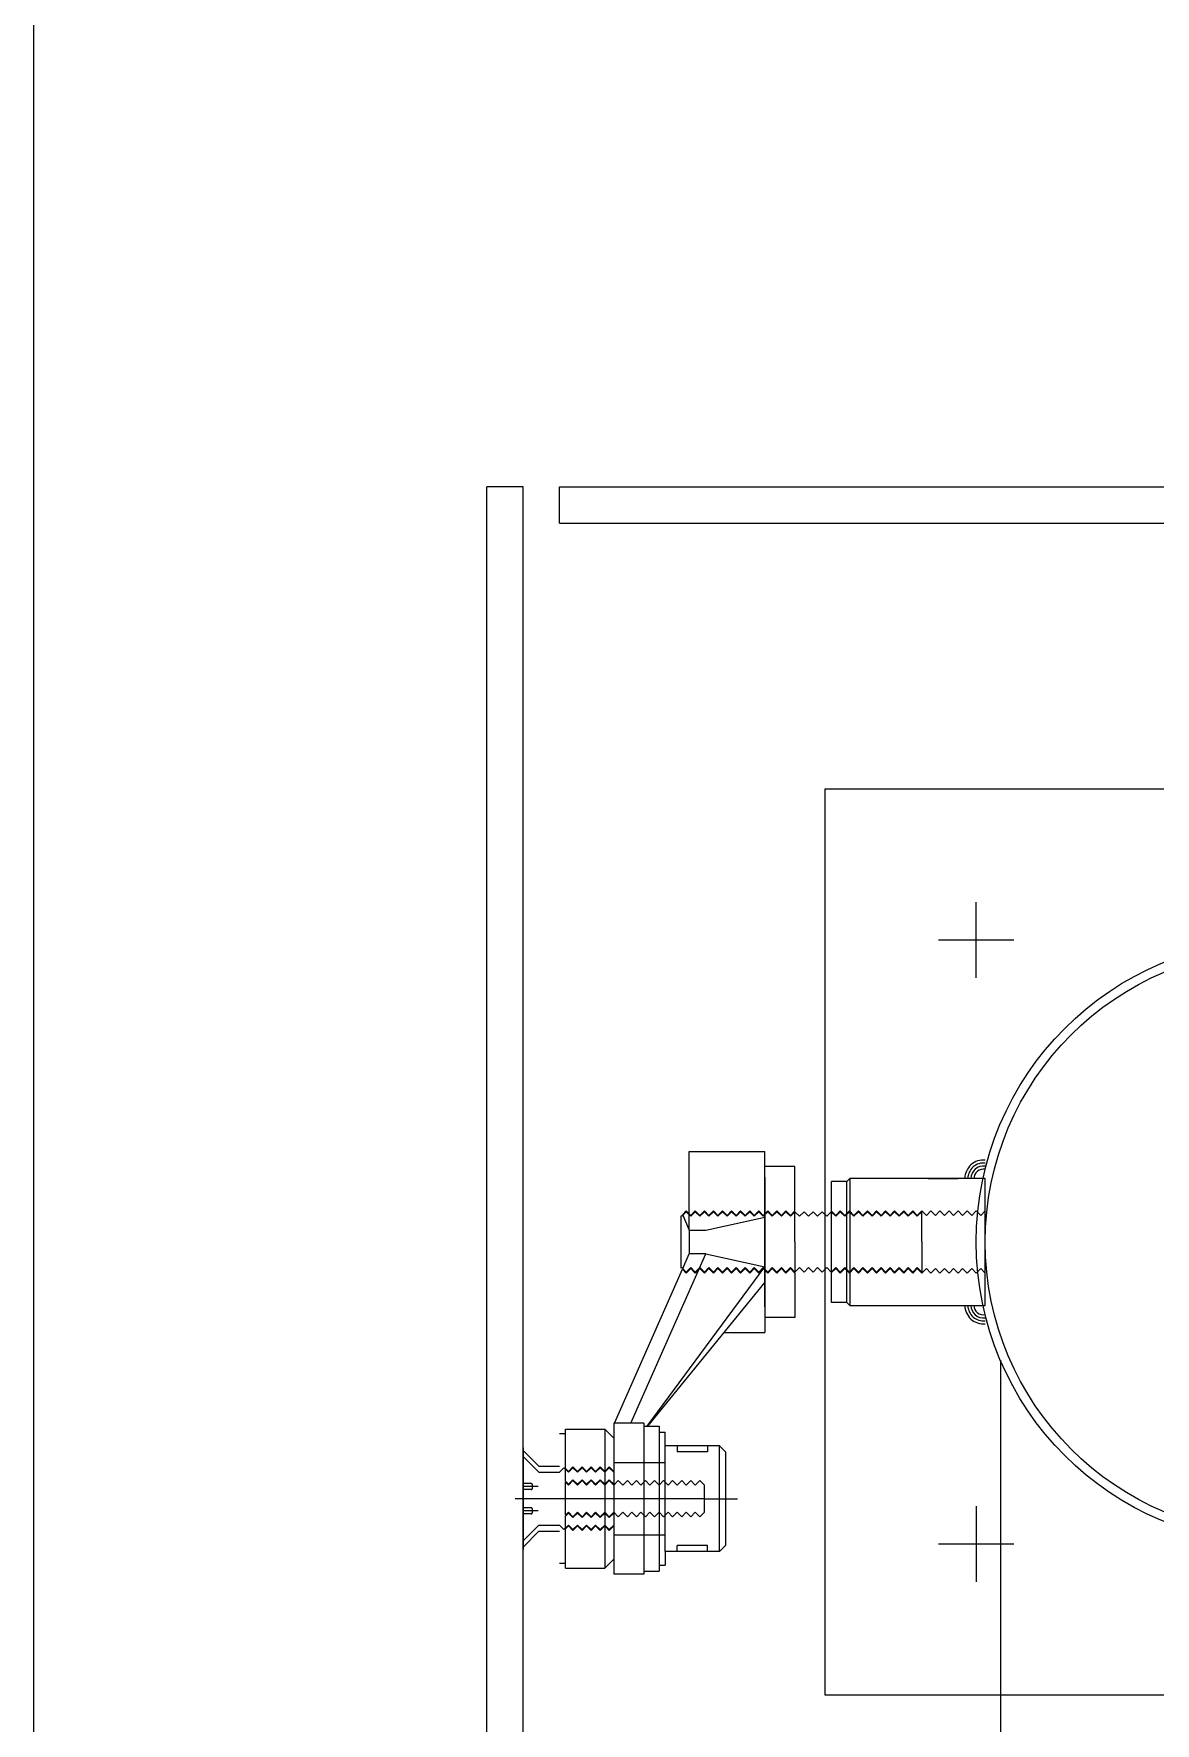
# Model space of a CAD drawing. Header units: millimetres. Extents: x -7614 to 421357, y 85218 to 341757.
# Drawn here: x 307970 to 308342, y 215657 to 216217 of the extents above; entities that cross this region are included whole.
import ezdxf

# ---------------------------------------------------------------- set-up
doc = ezdxf.new("R2010")
doc.units = ezdxf.units.MM
doc.header["$LTSCALE"] = 600
doc.header["$MEASUREMENT"] = 0
doc.linetypes.add('CENTER1', pattern=[8, 6, -1, 0, -1])
doc.linetypes.add('DASH_2', pattern=[34, 30, -1.5, 1, -1.5])
doc.layers.add('e-plan', color=9, linetype='CONTINUOUS')

msp = doc.modelspace()

# ---------------------------------------------------------------- linework, layer by layer
at = {"layer": 'e-plan'}
for p, q in [((307970.36, 213486.72), (307970.35, 218476.72)), ((308120.35, 214477.71), (308120.35, 216066.71)), ((308132.35, 216066.71), (308120.35, 216066.71)), ((308132.35, 214477.71), (308132.35, 216066.71)), ((308144.35, 216066.71), (309358.35, 216066.71)), ((308144.35, 216054.71), (308144.35, 216066.71)), ((308144.35, 216054.71), (308144.35, 216066.71)), ((308144.35, 216054.71), (309358.35, 216054.71)), ((308232.35, 215666.71), (308232.35, 215966.71)), ((308232.35, 215966.71), (308532.35, 215966.71)), ((308282.35, 215904.21), (308282.35, 215929.21)), ((308269.85, 215916.71), (308294.85, 215916.71)), ((308285.35, 215795.71), (308285.35, 215837.71)), ((308290.36, 215777.52), (308290.36, 213426.72)), ((308282.35, 215729.21), (308282.35, 215704.21)), ((308269.85, 215716.71), (308294.85, 215716.71)), ((308532.35, 215666.71), (308232.35, 215666.71))]:
    msp.add_line(p, q, dxfattribs=at)
at = {"layer": 'e-plan', "linetype": 'Continuous'}
for p, q in [((308187.35, 215820.63), (308187.35, 215846.71)), ((308187.35, 215846.71), (308212.35, 215846.71)), ((308212.35, 215816.71), (308212.35, 215846.71)), ((308212.35, 215838.21), (308212.35, 215816.71)), ((308212.35, 215838.21), (308212.35, 215816.71)), ((308222.35, 215827), (308222.35, 215841.71)), ((308239.47, 215836.71), (308234.47, 215836.71)), ((308234.47, 215826.88), (308234.47, 215836.71)), ((308239.47, 215836.71), (308240.47, 215837.71)), ((308239.47, 215796.71), (308239.47, 215836.71)), ((308285.35, 215837.71), (308240.47, 215837.71)), ((308240.47, 215837.71), (308240.47, 215795.71)), ((308266.47, 215837.71), (308276.42, 215837.71)), ((308184.67, 215808.03), (308184.66, 215825.4)), ((308185.18, 215825.54), (308187.35, 215820.63)), ((308222.35, 215816.71), (308222.35, 215826.71)), ((308234.47, 215806.83), (308234.47, 215826.6)), ((308187.35, 215820.65), (308192.82, 215820.65)), ((308187.35, 215820.63), (308187.35, 215812.78)), ((308192.82, 215820.65), (308212.35, 215824.96)), ((308212.35, 215816.71), (308212.35, 215786.71)), ((308212.35, 215795.21), (308212.35, 215816.71)), ((308212.35, 215816.71), (308212.35, 215795.21)), ((308222.35, 215816.71), (308222.35, 215806.71)), ((308168.05, 215756.71), (308192.82, 215812.78)), ((308185.18, 215807.88), (308187.35, 215812.78)), ((308192.82, 215812.78), (308187.35, 215812.78)), ((308192.82, 215812.78), (308212.35, 215808.45)), ((308162.58, 215756.71), (308185.1, 215807.68)), ((308173.42, 215755.71), (308212.35, 215808.45)), ((308212.35, 215803.4), (308173.53, 215755.71)), ((308222.35, 215806.43), (308222.35, 215791.71)), ((308234.47, 215796.71), (308234.47, 215806.55)), ((308239.47, 215796.71), (308234.47, 215796.71)), ((308240.47, 215795.71), (308239.47, 215796.71)), ((308240.47, 215795.71), (308285.35, 215795.71)), ((308276.11, 215795.71), (308285.35, 215795.71)), ((308198.77, 215786.71), (308212.35, 215786.71)), ((308146.35, 215753.21), (308144.35, 215753.21)), ((308146.35, 215753.21), (308146.35, 215754.71)), ((308146.35, 215754.71), (308159.35, 215754.71)), ((308146.35, 215741.75), (308146.35, 215753.21)), ((308159.35, 215754.71), (308159.35, 215722.96)), ((308162.35, 215756.73), (308162.35, 215740.75)), ((308172.35, 215756.73), (308162.35, 215756.73)), ((308172.35, 215756.73), (308172.35, 215706.73)), ((308172.35, 215755.71), (308177.35, 215755.71)), ((308177.35, 215755.71), (308177.35, 215707.71)), ((308177.35, 215753.71), (308179.35, 215753.71)), ((308132.35, 215748.55), (308132.35, 215714.88)), ((308137.6, 215742.46), (308132.35, 215747.71)), ((308197.35, 215749.21), (308179.35, 215749.21)), ((308193.35, 215747.21), (308183.35, 215747.21)), ((308197.35, 215749.21), (308199.35, 215747.21)), ((308199.35, 215747.21), (308199.35, 215716.21)), ((308137.6, 215742.46), (308144.35, 215742.46)), ((308135.35, 215736.41), (308135.35, 215735.01)), ((308137.6, 215740.46), (308144.35, 215740.46)), ((308146.35, 215737.5), (308146.35, 215741.46)), ((308146.35, 215726.21), (308146.35, 215737.21)), ((308162.35, 215740.46), (308162.35, 215736.5)), ((308162.35, 215736.21), (308162.35, 215722.96)), ((308135.35, 215728.41), (308135.35, 215727.01)), ((308146.35, 215721.96), (308146.35, 215725.93)), ((308137.6, 215720.96), (308132.35, 215715.71)), ((308137.6, 215722.96), (308144.35, 215722.96)), ((308137.6, 215720.96), (308144.35, 215720.96)), ((308146.35, 215708.71), (308146.35, 215721.68)), ((308159.35, 215722.96), (308159.35, 215708.71)), ((308162.35, 215722.68), (308162.35, 215706.73)), ((308197.35, 215714.21), (308179.35, 215714.21)), ((308193.35, 215716.21), (308183.35, 215716.21)), ((308199.35, 215716.21), (308197.35, 215714.21)), ((308146.35, 215710.21), (308144.35, 215710.21)), ((308146.35, 215708.71), (308159.35, 215708.71)), ((308177.35, 215709.71), (308179.35, 215709.71)), ((308172.35, 215706.73), (308162.35, 215706.73)), ((308172.35, 215707.71), (308177.35, 215707.71))]:
    msp.add_line(p, q, dxfattribs=at)
at = {"layer": 'e-plan', "linetype": 'DASH_2'}
for p, q in [((308222.35, 215841.71), (308212.35, 215841.71)), ((308222.35, 215791.71), (308212.35, 215791.71)), ((308162.35, 215743.71), (308179.35, 215743.71)), ((308162.35, 215719.71), (308179.35, 215719.71))]:
    msp.add_line(p, q, dxfattribs=at)
at = {"layer": 'e-plan', "linetype": 'CENTER1'}
for p, q in [((308184.85, 215825.21), (308184.66, 215825.4)), ((308184.85, 215825.21), (308184.66, 215825.4)), ((308186.35, 215826.71), (308184.85, 215825.21)), ((308186.35, 215826.71), (308184.85, 215825.21)), ((308186.35, 215827), (308185.09, 215825.74)), ((308187.85, 215825.5), (308186.35, 215827)), ((308187.85, 215825.21), (308186.35, 215826.71)), ((308187.85, 215825.21), (308186.35, 215826.71)), ((308189.35, 215827), (308187.85, 215825.5)), ((308189.35, 215826.71), (308187.85, 215825.21)), ((308189.35, 215826.71), (308187.85, 215825.21)), ((308190.85, 215825.5), (308189.35, 215827)), ((308190.85, 215825.21), (308189.35, 215826.71)), ((308190.85, 215825.21), (308189.35, 215826.71)), ((308192.35, 215827), (308190.85, 215825.5)), ((308192.35, 215826.71), (308190.85, 215825.21)), ((308192.35, 215826.71), (308190.85, 215825.21)), ((308193.85, 215825.5), (308192.35, 215827)), ((308193.85, 215825.21), (308192.35, 215826.71)), ((308193.85, 215825.21), (308192.35, 215826.71)), ((308195.35, 215827), (308193.85, 215825.5)), ((308195.35, 215826.71), (308193.85, 215825.21)), ((308195.35, 215826.71), (308193.85, 215825.21)), ((308196.85, 215825.5), (308195.35, 215827)), ((308196.85, 215825.21), (308195.35, 215826.71)), ((308196.85, 215825.21), (308195.35, 215826.71)), ((308198.35, 215827), (308196.85, 215825.5)), ((308198.35, 215826.71), (308196.85, 215825.21)), ((308199.85, 215825.5), (308198.35, 215827)), ((308199.85, 215825.21), (308198.35, 215826.71)), ((308201.35, 215827), (308199.85, 215825.5)), ((308201.35, 215826.71), (308199.85, 215825.21)), ((308202.85, 215825.5), (308201.35, 215827)), ((308202.85, 215825.21), (308201.35, 215826.71)), ((308204.35, 215827), (308202.85, 215825.5)), ((308204.35, 215826.71), (308202.85, 215825.21)), ((308205.85, 215825.5), (308204.35, 215827)), ((308205.85, 215825.21), (308204.35, 215826.71)), ((308207.35, 215827), (308205.85, 215825.5)), ((308207.35, 215826.71), (308205.85, 215825.21)), ((308208.85, 215825.5), (308207.35, 215827)), ((308208.85, 215825.21), (308207.35, 215826.71)), ((308208.85, 215825.5), (308207.85, 215826.5)), ((308210.35, 215827), (308208.85, 215825.5)), ((308210.35, 215826.71), (308208.85, 215825.21)), ((308211.85, 215825.5), (308210.35, 215827)), ((308211.85, 215825.21), (308210.35, 215826.71)), ((308213.35, 215827), (308211.85, 215825.5)), ((308213.35, 215826.71), (308211.85, 215825.21)), ((308214.85, 215825.5), (308213.35, 215827)), ((308214.85, 215825.21), (308213.35, 215826.71)), ((308216.35, 215827), (308214.85, 215825.5)), ((308216.35, 215826.71), (308214.85, 215825.21)), ((308217.85, 215825.5), (308216.35, 215827)), ((308217.85, 215825.21), (308216.35, 215826.71)), ((308219.35, 215827), (308217.85, 215825.5)), ((308219.35, 215826.71), (308217.85, 215825.21)), ((308220.85, 215825.5), (308219.35, 215827)), ((308220.85, 215825.21), (308219.35, 215826.71)), ((308220.85, 215825.21), (308219.85, 215826.21)), ((308220.85, 215825.21), (308219.85, 215826.21)), ((308222.35, 215827), (308220.85, 215825.5)), ((308222.35, 215826.71), (308220.85, 215825.21)), ((308222.35, 215826.71), (308220.85, 215825.21)), ((308222.35, 215826.71), (308220.85, 215825.21)), ((308223.85, 215825.21), (308222.35, 215826.71)), ((308223.85, 215825.21), (308222.35, 215826.71)), ((308223.85, 215825.21), (308222.35, 215826.71)), ((308225.35, 215826.71), (308223.85, 215825.21)), ((308225.35, 215826.71), (308223.85, 215825.21)), ((308225.35, 215826.71), (308223.85, 215825.21)), ((308226.85, 215825.21), (308225.35, 215826.71)), ((308226.85, 215825.21), (308225.35, 215826.71)), ((308228.35, 215826.71), (308226.85, 215825.21)), ((308228.35, 215826.71), (308226.85, 215825.21)), ((308229.85, 215825.21), (308228.35, 215826.71)), ((308229.85, 215825.21), (308228.35, 215826.71)), ((308231.35, 215826.71), (308229.85, 215825.21)), ((308231.35, 215826.71), (308229.85, 215825.21)), ((308232.85, 215825.21), (308231.35, 215826.71)), ((308232.85, 215825.21), (308231.35, 215826.71)), ((308234.35, 215826.71), (308232.85, 215825.21)), ((308234.35, 215826.71), (308232.85, 215825.21)), ((308235.85, 215825.21), (308234.35, 215826.71)), ((308235.85, 215825.21), (308234.35, 215826.71)), ((308235.85, 215825.5), (308234.47, 215826.88)), ((308237.35, 215827), (308235.85, 215825.5)), ((308237.35, 215826.71), (308235.85, 215825.21)), ((308238.85, 215825.5), (308237.35, 215827)), ((308238.85, 215825.21), (308237.35, 215826.71)), ((308240.35, 215827), (308238.85, 215825.5)), ((308240.35, 215826.71), (308238.85, 215825.21)), ((308241.85, 215825.5), (308240.35, 215827)), ((308241.85, 215825.21), (308240.35, 215826.71)), ((308243.35, 215827), (308241.85, 215825.5)), ((308243.35, 215826.71), (308241.85, 215825.21)), ((308244.85, 215825.5), (308243.35, 215827)), ((308244.85, 215825.21), (308243.35, 215826.71)), ((308246.35, 215827), (308244.85, 215825.5)), ((308246.35, 215826.71), (308244.85, 215825.21)), ((308247.85, 215825.5), (308246.35, 215827)), ((308247.85, 215825.21), (308246.35, 215826.71)), ((308249.35, 215827), (308247.85, 215825.5)), ((308249.35, 215826.71), (308247.85, 215825.21)), ((308250.85, 215825.5), (308249.35, 215827)), ((308250.85, 215825.21), (308249.35, 215826.71)), ((308252.35, 215827), (308250.85, 215825.5)), ((308252.35, 215826.71), (308250.85, 215825.21)), ((308253.85, 215825.5), (308252.35, 215827)), ((308253.85, 215825.21), (308252.35, 215826.71)), ((308255.35, 215827), (308253.85, 215825.5)), ((308255.35, 215826.71), (308253.85, 215825.21)), ((308256.85, 215825.5), (308255.35, 215827)), ((308256.85, 215825.21), (308255.35, 215826.71)), ((308258.35, 215827), (308256.85, 215825.5)), ((308258.35, 215826.71), (308256.85, 215825.21)), ((308259.85, 215825.5), (308258.35, 215827)), ((308259.85, 215825.21), (308258.35, 215826.71)), ((308261.35, 215827), (308259.85, 215825.5)), ((308261.35, 215826.71), (308259.85, 215825.21)), ((308262.85, 215825.5), (308261.35, 215827)), ((308262.85, 215825.21), (308261.35, 215826.71)), ((308264.35, 215827), (308262.85, 215825.5)), ((308264.35, 215826.71), (308262.85, 215825.21)), ((308264.35, 215827), (308265.85, 215825.5)), ((308264.35, 215816.71), (308264.35, 215826.71)), ((308265.85, 215825.5), (308267.35, 215827)), ((308267.35, 215827), (308268.85, 215825.5)), ((308268.85, 215825.5), (308270.35, 215827)), ((308270.35, 215827), (308271.85, 215825.5)), ((308271.85, 215825.5), (308273.35, 215827)), ((308273.35, 215827), (308274.85, 215825.5)), ((308274.85, 215825.5), (308276.35, 215827)), ((308276.35, 215827), (308277.85, 215825.5)), ((308277.85, 215825.5), (308279.35, 215827)), ((308279.35, 215827), (308280.85, 215825.5)), ((308280.85, 215825.5), (308282.35, 215827)), ((308282.35, 215827), (308283.85, 215825.5)), ((308283.85, 215825.5), (308285.35, 215827)), ((308264.35, 215816.71), (308264.35, 215806.71)), ((308184.85, 215808.21), (308184.66, 215808.03)), ((308184.85, 215808.21), (308184.66, 215808.03)), ((308186.35, 215806.71), (308184.85, 215808.21)), ((308186.35, 215806.71), (308184.85, 215808.21)), ((308186.35, 215806.43), (308185.09, 215807.69)), ((308187.85, 215808.21), (308186.35, 215806.71)), ((308187.85, 215808.21), (308186.35, 215806.71)), ((308187.85, 215807.93), (308186.35, 215806.43)), ((308189.35, 215806.71), (308187.85, 215808.21)), ((308189.35, 215806.71), (308187.85, 215808.21)), ((308189.35, 215806.43), (308187.85, 215807.93)), ((308190.85, 215808.21), (308189.35, 215806.71)), ((308190.85, 215808.21), (308189.35, 215806.71)), ((308190.85, 215807.93), (308189.35, 215806.43)), ((308192.35, 215806.71), (308190.85, 215808.21)), ((308192.35, 215806.71), (308190.85, 215808.21)), ((308192.35, 215806.43), (308190.85, 215807.93)), ((308193.85, 215808.21), (308192.35, 215806.71)), ((308193.85, 215808.21), (308192.35, 215806.71)), ((308193.85, 215807.93), (308192.35, 215806.43)), ((308195.35, 215806.71), (308193.85, 215808.21)), ((308195.35, 215806.71), (308193.85, 215808.21)), ((308195.35, 215806.43), (308193.85, 215807.93)), ((308196.85, 215808.21), (308195.35, 215806.71)), ((308196.85, 215808.21), (308195.35, 215806.71)), ((308196.85, 215807.93), (308195.35, 215806.43)), ((308198.35, 215806.71), (308196.85, 215808.21)), ((308198.35, 215806.43), (308196.85, 215807.93)), ((308199.85, 215808.21), (308198.35, 215806.71)), ((308199.85, 215807.93), (308198.35, 215806.43)), ((308201.35, 215806.71), (308199.85, 215808.21)), ((308201.35, 215806.43), (308199.85, 215807.93)), ((308202.85, 215808.21), (308201.35, 215806.71)), ((308202.85, 215807.93), (308201.35, 215806.43)), ((308204.35, 215806.71), (308202.85, 215808.21)), ((308204.35, 215806.43), (308202.85, 215807.93)), ((308205.85, 215808.21), (308204.35, 215806.71)), ((308205.85, 215807.93), (308204.35, 215806.43)), ((308207.35, 215806.71), (308205.85, 215808.21)), ((308207.35, 215806.43), (308205.85, 215807.93)), ((308208.85, 215808.21), (308207.35, 215806.71)), ((308208.85, 215807.93), (308207.35, 215806.43)), ((308208.85, 215807.93), (308207.85, 215806.93)), ((308210.35, 215806.71), (308208.85, 215808.21)), ((308210.35, 215806.43), (308208.85, 215807.93)), ((308211.85, 215808.21), (308210.35, 215806.71)), ((308211.85, 215807.93), (308210.35, 215806.43)), ((308213.35, 215806.71), (308211.85, 215808.21)), ((308213.35, 215806.43), (308211.85, 215807.93)), ((308214.85, 215808.21), (308213.35, 215806.71)), ((308214.85, 215807.93), (308213.35, 215806.43)), ((308216.35, 215806.71), (308214.85, 215808.21)), ((308216.35, 215806.43), (308214.85, 215807.93)), ((308217.85, 215808.21), (308216.35, 215806.71)), ((308217.85, 215807.93), (308216.35, 215806.43)), ((308219.35, 215806.71), (308217.85, 215808.21)), ((308219.35, 215806.43), (308217.85, 215807.93)), ((308220.85, 215808.21), (308219.35, 215806.71)), ((308220.85, 215807.93), (308219.35, 215806.43)), ((308220.85, 215808.21), (308219.85, 215807.21)), ((308220.85, 215808.21), (308219.85, 215807.21)), ((308220.85, 215808.21), (308219.85, 215807.21)), ((308220.85, 215808.21), (308219.85, 215807.21)), ((308222.35, 215806.71), (308220.85, 215808.21)), ((308222.35, 215806.71), (308220.85, 215808.21)), ((308222.35, 215806.71), (308220.85, 215808.21)), ((308222.35, 215806.71), (308220.85, 215808.21)), ((308222.35, 215806.71), (308220.85, 215808.21)), ((308222.35, 215806.71), (308220.85, 215808.21)), ((308222.35, 215806.71), (308220.85, 215808.21)), ((308222.35, 215806.71), (308220.85, 215808.21)), ((308222.35, 215806.71), (308220.85, 215808.21)), ((308222.35, 215806.43), (308220.85, 215807.93)), ((308222.35, 215806.43), (308220.85, 215807.93)), ((308222.35, 215806.43), (308220.85, 215807.93)), ((308223.85, 215808.21), (308222.35, 215806.71)), ((308223.85, 215808.21), (308222.35, 215806.71)), ((308223.85, 215808.21), (308222.35, 215806.71)), ((308223.85, 215808.21), (308222.35, 215806.71)), ((308223.85, 215808.21), (308222.35, 215806.71)), ((308223.85, 215808.21), (308222.35, 215806.71)), ((308225.35, 215806.71), (308223.85, 215808.21)), ((308225.35, 215806.71), (308223.85, 215808.21)), ((308225.35, 215806.71), (308223.85, 215808.21)), ((308225.35, 215806.71), (308223.85, 215808.21)), ((308225.35, 215806.71), (308223.85, 215808.21)), ((308225.35, 215806.71), (308223.85, 215808.21)), ((308226.85, 215808.21), (308225.35, 215806.71)), ((308226.85, 215808.21), (308225.35, 215806.71)), ((308226.85, 215808.21), (308225.35, 215806.71)), ((308226.85, 215808.21), (308225.35, 215806.71)), ((308228.35, 215806.71), (308226.85, 215808.21)), ((308228.35, 215806.71), (308226.85, 215808.21)), ((308228.35, 215806.71), (308226.85, 215808.21)), ((308228.35, 215806.71), (308226.85, 215808.21)), ((308229.85, 215808.21), (308228.35, 215806.71)), ((308229.85, 215808.21), (308228.35, 215806.71)), ((308229.85, 215808.21), (308228.35, 215806.71)), ((308229.85, 215808.21), (308228.35, 215806.71)), ((308231.35, 215806.71), (308229.85, 215808.21)), ((308231.35, 215806.71), (308229.85, 215808.21)), ((308231.35, 215806.71), (308229.85, 215808.21)), ((308231.35, 215806.71), (308229.85, 215808.21)), ((308232.85, 215808.21), (308231.35, 215806.71)), ((308232.85, 215808.21), (308231.35, 215806.71)), ((308232.85, 215808.21), (308231.35, 215806.71)), ((308232.85, 215808.21), (308231.35, 215806.71)), ((308234.35, 215806.71), (308232.85, 215808.21)), ((308234.35, 215806.71), (308232.85, 215808.21)), ((308234.35, 215806.71), (308232.85, 215808.21)), ((308234.35, 215806.71), (308232.85, 215808.21)), ((308235.85, 215808.21), (308234.35, 215806.71)), ((308235.85, 215808.21), (308234.35, 215806.71)), ((308235.85, 215808.21), (308234.35, 215806.71)), ((308235.85, 215808.21), (308234.35, 215806.71)), ((308235.85, 215807.93), (308234.47, 215806.55)), ((308237.35, 215806.71), (308235.85, 215808.21)), ((308237.35, 215806.71), (308235.85, 215808.21)), ((308237.35, 215806.43), (308235.85, 215807.93)), ((308238.85, 215808.21), (308237.35, 215806.71)), ((308238.85, 215808.21), (308237.35, 215806.71)), ((308238.85, 215807.93), (308237.35, 215806.43)), ((308240.35, 215806.71), (308238.85, 215808.21)), ((308240.35, 215806.71), (308238.85, 215808.21)), ((308240.35, 215806.43), (308238.85, 215807.93)), ((308241.85, 215808.21), (308240.35, 215806.71)), ((308241.85, 215808.21), (308240.35, 215806.71)), ((308241.85, 215807.93), (308240.35, 215806.43)), ((308243.35, 215806.71), (308241.85, 215808.21)), ((308243.35, 215806.71), (308241.85, 215808.21)), ((308243.35, 215806.43), (308241.85, 215807.93)), ((308244.85, 215808.21), (308243.35, 215806.71)), ((308244.85, 215808.21), (308243.35, 215806.71)), ((308244.85, 215807.93), (308243.35, 215806.43)), ((308246.35, 215806.71), (308244.85, 215808.21)), ((308246.35, 215806.71), (308244.85, 215808.21)), ((308246.35, 215806.43), (308244.85, 215807.93)), ((308247.85, 215808.21), (308246.35, 215806.71)), ((308247.85, 215808.21), (308246.35, 215806.71)), ((308247.85, 215807.93), (308246.35, 215806.43)), ((308249.35, 215806.71), (308247.85, 215808.21)), ((308249.35, 215806.71), (308247.85, 215808.21)), ((308249.35, 215806.43), (308247.85, 215807.93)), ((308250.85, 215808.21), (308249.35, 215806.71)), ((308250.85, 215808.21), (308249.35, 215806.71)), ((308250.85, 215807.93), (308249.35, 215806.43)), ((308252.35, 215806.71), (308250.85, 215808.21)), ((308252.35, 215806.71), (308250.85, 215808.21)), ((308252.35, 215806.43), (308250.85, 215807.93)), ((308253.85, 215808.21), (308252.35, 215806.71)), ((308253.85, 215808.21), (308252.35, 215806.71)), ((308253.85, 215807.93), (308252.35, 215806.43)), ((308255.35, 215806.71), (308253.85, 215808.21)), ((308255.35, 215806.71), (308253.85, 215808.21)), ((308255.35, 215806.43), (308253.85, 215807.93)), ((308256.85, 215808.21), (308255.35, 215806.71)), ((308256.85, 215808.21), (308255.35, 215806.71)), ((308256.85, 215807.93), (308255.35, 215806.43)), ((308258.35, 215806.71), (308256.85, 215808.21)), ((308258.35, 215806.71), (308256.85, 215808.21)), ((308258.35, 215806.43), (308256.85, 215807.93)), ((308259.85, 215808.21), (308258.35, 215806.71)), ((308259.85, 215808.21), (308258.35, 215806.71)), ((308259.85, 215807.93), (308258.35, 215806.43)), ((308261.35, 215806.71), (308259.85, 215808.21)), ((308261.35, 215806.71), (308259.85, 215808.21)), ((308261.35, 215806.43), (308259.85, 215807.93)), ((308262.85, 215808.21), (308261.35, 215806.71)), ((308262.85, 215808.21), (308261.35, 215806.71)), ((308262.85, 215807.93), (308261.35, 215806.43)), ((308264.35, 215806.71), (308262.85, 215808.21)), ((308264.35, 215806.71), (308262.85, 215808.21)), ((308264.35, 215806.43), (308262.85, 215807.93)), ((308264.35, 215806.43), (308265.85, 215807.93)), ((308265.85, 215807.93), (308267.35, 215806.43)), ((308267.35, 215806.43), (308268.85, 215807.93)), ((308268.85, 215807.93), (308270.35, 215806.43)), ((308270.35, 215806.43), (308271.85, 215807.93)), ((308271.85, 215807.93), (308273.35, 215806.43)), ((308273.35, 215806.43), (308274.85, 215807.93)), ((308274.85, 215807.93), (308276.35, 215806.43)), ((308276.35, 215806.43), (308277.85, 215807.93)), ((308277.85, 215807.93), (308279.35, 215806.43)), ((308279.35, 215806.43), (308280.85, 215807.93)), ((308280.85, 215807.93), (308282.35, 215806.43)), ((308282.35, 215806.43), (308283.85, 215807.93)), ((308283.85, 215807.93), (308285.35, 215806.43)), ((308159.35, 215754.71), (308162.35, 215751.71)), ((308179.35, 215751.86), (308179.35, 215753.71)), ((308179.35, 215714.21), (308179.35, 215751.86)), ((308183.35, 215749.21), (308183.35, 215747.21)), ((308193.35, 215749.21), (308193.35, 215747.21)), ((308197.35, 215714.21), (308197.35, 215749.21)), ((308132.35, 215745.71), (308137.6, 215740.46)), ((308145.85, 215741.96), (308144.35, 215740.46)), ((308147.35, 215740.46), (308145.85, 215741.96)), ((308147.35, 215740.46), (308145.85, 215741.96)), ((308147.35, 215740.75), (308146.35, 215741.75)), ((308148.85, 215742.25), (308147.35, 215740.75)), ((308148.85, 215741.96), (308147.35, 215740.46)), ((308148.85, 215741.96), (308147.35, 215740.46)), ((308150.35, 215740.75), (308148.85, 215742.25)), ((308150.35, 215740.46), (308148.85, 215741.96)), ((308150.35, 215740.46), (308148.85, 215741.96)), ((308151.85, 215742.25), (308150.35, 215740.75)), ((308151.85, 215741.96), (308150.35, 215740.46)), ((308151.85, 215741.96), (308150.35, 215740.46)), ((308153.35, 215740.75), (308151.85, 215742.25)), ((308153.35, 215740.46), (308151.85, 215741.96)), ((308153.35, 215740.46), (308151.85, 215741.96)), ((308154.85, 215742.25), (308153.35, 215740.75)), ((308154.85, 215741.96), (308153.35, 215740.46)), ((308154.85, 215741.96), (308153.35, 215740.46)), ((308156.35, 215740.75), (308154.85, 215742.25)), ((308156.35, 215740.46), (308154.85, 215741.96)), ((308156.35, 215740.46), (308154.85, 215741.96)), ((308157.85, 215742.25), (308156.35, 215740.75)), ((308157.85, 215741.96), (308156.35, 215740.46)), ((308157.85, 215741.96), (308156.35, 215740.46)), ((308159.35, 215740.75), (308157.85, 215742.25)), ((308159.35, 215740.46), (308157.85, 215741.96)), ((308159.35, 215740.46), (308157.85, 215741.96)), ((308160.85, 215742.25), (308159.35, 215740.75)), ((308160.85, 215741.96), (308159.35, 215740.46)), ((308160.85, 215741.96), (308159.35, 215740.46)), ((308162.35, 215740.75), (308160.85, 215742.25)), ((308162.35, 215740.46), (308160.85, 215741.96)), ((308162.35, 215740.46), (308160.85, 215741.96)), ((308135.05, 215736.71), (308132.35, 215736.71)), ((308147.35, 215736.5), (308146.35, 215737.5)), ((308147.35, 215736.21), (308146.35, 215737.21)), ((308147.35, 215736.21), (308146.35, 215737.21)), ((308147.35, 215736.21), (308146.35, 215737.21)), ((308148.85, 215738), (308147.35, 215736.5)), ((308148.85, 215737.71), (308147.35, 215736.21)), ((308148.85, 215737.71), (308147.35, 215736.21)), ((308148.85, 215737.71), (308147.35, 215736.21)), ((308150.35, 215736.5), (308148.85, 215738)), ((308150.35, 215736.21), (308148.85, 215737.71)), ((308150.35, 215736.21), (308148.85, 215737.71)), ((308150.35, 215736.21), (308148.85, 215737.71)), ((308151.85, 215738), (308150.35, 215736.5)), ((308151.85, 215737.71), (308150.35, 215736.21)), ((308151.85, 215737.71), (308150.35, 215736.21)), ((308151.85, 215737.71), (308150.35, 215736.21)), ((308153.35, 215736.5), (308151.85, 215738)), ((308153.35, 215736.21), (308151.85, 215737.71)), ((308153.35, 215736.21), (308151.85, 215737.71)), ((308153.35, 215736.21), (308151.85, 215737.71)), ((308154.85, 215738), (308153.35, 215736.5)), ((308154.85, 215737.71), (308153.35, 215736.21)), ((308154.85, 215737.71), (308153.35, 215736.21)), ((308154.85, 215737.71), (308153.35, 215736.21)), ((308156.35, 215736.5), (308154.85, 215738)), ((308156.35, 215736.21), (308154.85, 215737.71)), ((308156.35, 215736.21), (308154.85, 215737.71)), ((308156.35, 215736.21), (308154.85, 215737.71)), ((308157.85, 215738), (308156.35, 215736.5)), ((308157.85, 215737.71), (308156.35, 215736.21)), ((308157.85, 215737.71), (308156.35, 215736.21)), ((308157.85, 215737.71), (308156.35, 215736.21)), ((308159.35, 215736.5), (308157.85, 215738)), ((308159.35, 215736.21), (308157.85, 215737.71)), ((308159.35, 215736.21), (308157.85, 215737.71)), ((308159.35, 215736.21), (308157.85, 215737.71)), ((308160.85, 215738), (308159.35, 215736.5)), ((308160.85, 215737.71), (308159.35, 215736.21)), ((308160.85, 215737.71), (308159.35, 215736.21)), ((308160.85, 215737.71), (308159.35, 215736.21)), ((308162.35, 215736.5), (308160.85, 215738)), ((308162.35, 215736.21), (308160.85, 215737.71)), ((308162.35, 215736.21), (308160.85, 215737.71)), ((308162.35, 215736.21), (308160.85, 215737.71)), ((308163.85, 215737.71), (308162.35, 215736.21)), ((308165.35, 215736.21), (308163.85, 215737.71)), ((308166.85, 215737.71), (308165.35, 215736.21)), ((308168.35, 215736.21), (308166.85, 215737.71)), ((308169.85, 215737.71), (308168.35, 215736.21)), ((308171.35, 215736.21), (308169.85, 215737.71)), ((308172.85, 215737.71), (308171.35, 215736.21)), ((308174.35, 215736.21), (308172.85, 215737.71)), ((308175.85, 215737.71), (308174.35, 215736.21)), ((308177.35, 215736.21), (308175.85, 215737.71)), ((308178.85, 215737.71), (308177.35, 215736.21)), ((308180.35, 215736.21), (308178.85, 215737.71)), ((308181.85, 215737.71), (308180.35, 215736.21)), ((308183.35, 215736.21), (308181.85, 215737.71)), ((308184.85, 215737.71), (308183.35, 215736.21)), ((308186.35, 215736.21), (308184.85, 215737.71)), ((308187.85, 215737.71), (308186.35, 215736.21)), ((308189.35, 215736.21), (308187.85, 215737.71)), ((308190.85, 215737.71), (308189.35, 215736.21)), ((308192.35, 215736.21), (308190.85, 215737.71)), ((308192.35, 215727.21), (308192.35, 215736.21)), ((308192.35, 215731.71), (308129.75, 215731.71)), ((308137.35, 215735.71), (308132.35, 215735.71)), ((308135.05, 215734.71), (308132.35, 215734.71)), ((308192.35, 215731.71), (308203.36, 215731.71)), ((308135.05, 215728.71), (308132.35, 215728.71)), ((308137.35, 215727.71), (308132.35, 215727.71)), ((308135.05, 215726.71), (308132.35, 215726.71)), ((308147.35, 215727.21), (308146.35, 215726.21)), ((308147.35, 215727.21), (308146.35, 215726.21)), ((308147.35, 215726.93), (308146.35, 215725.93)), ((308148.85, 215725.71), (308147.35, 215727.21)), ((308148.85, 215725.71), (308147.35, 215727.21)), ((308148.85, 215725.43), (308147.35, 215726.93)), ((308150.35, 215727.21), (308148.85, 215725.71)), ((308150.35, 215727.21), (308148.85, 215725.71)), ((308150.35, 215726.93), (308148.85, 215725.43)), ((308151.85, 215725.71), (308150.35, 215727.21)), ((308151.85, 215725.71), (308150.35, 215727.21)), ((308151.85, 215725.43), (308150.35, 215726.93)), ((308153.35, 215727.21), (308151.85, 215725.71)), ((308153.35, 215727.21), (308151.85, 215725.71)), ((308153.35, 215726.93), (308151.85, 215725.43)), ((308154.85, 215725.71), (308153.35, 215727.21)), ((308154.85, 215725.71), (308153.35, 215727.21)), ((308154.85, 215725.43), (308153.35, 215726.93)), ((308156.35, 215727.21), (308154.85, 215725.71)), ((308156.35, 215727.21), (308154.85, 215725.71)), ((308156.35, 215726.93), (308154.85, 215725.43)), ((308157.85, 215725.71), (308156.35, 215727.21)), ((308157.85, 215725.71), (308156.35, 215727.21)), ((308157.85, 215725.43), (308156.35, 215726.93)), ((308159.35, 215727.21), (308157.85, 215725.71)), ((308159.35, 215727.21), (308157.85, 215725.71)), ((308159.35, 215726.93), (308157.85, 215725.43)), ((308160.85, 215725.71), (308159.35, 215727.21)), ((308160.85, 215725.71), (308159.35, 215727.21)), ((308160.85, 215725.43), (308159.35, 215726.93)), ((308162.35, 215727.21), (308160.85, 215725.71)), ((308162.35, 215727.21), (308160.85, 215725.71)), ((308162.35, 215726.93), (308160.85, 215725.43)), ((308163.85, 215725.71), (308162.35, 215727.21)), ((308165.35, 215727.21), (308163.85, 215725.71)), ((308166.85, 215725.71), (308165.35, 215727.21)), ((308168.35, 215727.21), (308166.85, 215725.71)), ((308169.85, 215725.71), (308168.35, 215727.21)), ((308171.35, 215727.21), (308169.85, 215725.71)), ((308172.85, 215725.71), (308171.35, 215727.21)), ((308174.35, 215727.21), (308172.85, 215725.71)), ((308175.85, 215725.71), (308174.35, 215727.21)), ((308177.35, 215727.21), (308175.85, 215725.71)), ((308178.85, 215725.71), (308177.35, 215727.21)), ((308180.35, 215727.21), (308178.85, 215725.71)), ((308181.85, 215725.71), (308180.35, 215727.21)), ((308183.35, 215727.21), (308181.85, 215725.71)), ((308184.85, 215725.71), (308183.35, 215727.21)), ((308186.35, 215727.21), (308184.85, 215725.71)), ((308187.85, 215725.71), (308186.35, 215727.21)), ((308189.35, 215727.21), (308187.85, 215725.71)), ((308190.85, 215725.71), (308189.35, 215727.21)), ((308192.35, 215727.21), (308190.85, 215725.71)), ((308132.35, 215717.71), (308137.6, 215722.96)), ((308145.85, 215721.46), (308144.35, 215722.96)), ((308147.35, 215722.96), (308145.85, 215721.46)), ((308147.35, 215722.68), (308146.35, 215721.68)), ((308148.85, 215721.46), (308147.35, 215722.96)), ((308148.85, 215721.18), (308147.35, 215722.68)), ((308150.35, 215722.96), (308148.85, 215721.46)), ((308150.35, 215722.68), (308148.85, 215721.18)), ((308151.85, 215721.46), (308150.35, 215722.96)), ((308151.85, 215721.18), (308150.35, 215722.68)), ((308153.35, 215722.96), (308151.85, 215721.46)), ((308153.35, 215722.68), (308151.85, 215721.18)), ((308154.85, 215721.46), (308153.35, 215722.96)), ((308154.85, 215721.18), (308153.35, 215722.68)), ((308156.35, 215722.96), (308154.85, 215721.46)), ((308156.35, 215722.68), (308154.85, 215721.18)), ((308157.85, 215721.46), (308156.35, 215722.96)), ((308157.85, 215721.18), (308156.35, 215722.68)), ((308159.35, 215722.96), (308157.85, 215721.46)), ((308159.35, 215722.68), (308157.85, 215721.18)), ((308160.85, 215721.46), (308159.35, 215722.96)), ((308160.85, 215721.18), (308159.35, 215722.68)), ((308162.35, 215722.96), (308160.85, 215721.46)), ((308162.35, 215722.68), (308160.85, 215721.18)), ((308179.35, 215714.21), (308179.35, 215709.71)), ((308183.35, 215714.21), (308183.35, 215716.21)), ((308193.35, 215714.21), (308193.35, 215716.21)), ((308159.35, 215708.71), (308162.35, 215711.71))]:
    msp.add_line(p, q, dxfattribs=at)
at = {"layer": 'e-plan'}
for radius in [100, 97]:
    msp.add_circle((308382.35, 215816.71), radius, dxfattribs=at)
at = {"layer": 'e-plan', "linetype": 'Continuous'}
for centre, radius, start, end in [((308284.71, 215837.73), 6.11, 83.9869, 180.1886), ((308284.71, 215837.73), 5.11, 82.8047, 180.1886), ((308284.71, 215837.73), 4.11, 81.0413, 180.1886), ((308284.71, 215837.73), 3.11, 78.1246, 180.1886), ((308284.71, 215795.69), 6.11, 179.8114, 276.0131), ((308284.71, 215795.69), 5.11, 179.8114, 277.1953), ((308284.71, 215795.69), 4.11, 179.8114, 278.9587), ((308284.71, 215795.69), 3.11, 179.8114, 281.8754)]:
    msp.add_arc(centre, radius, start, end, dxfattribs=at)
at = {"layer": 'e-plan', "linetype": 'CENTER1'}
for centre, start, end in [((308135.05, 215736.41), 0, 90), ((308135.05, 215735.01), 270, 0), ((308135.05, 215728.41), 0, 90), ((308135.05, 215727.01), 270, 0)]:
    msp.add_arc(centre, 0.3, start, end, dxfattribs=at)

doc.saveas('drawing.dxf')
